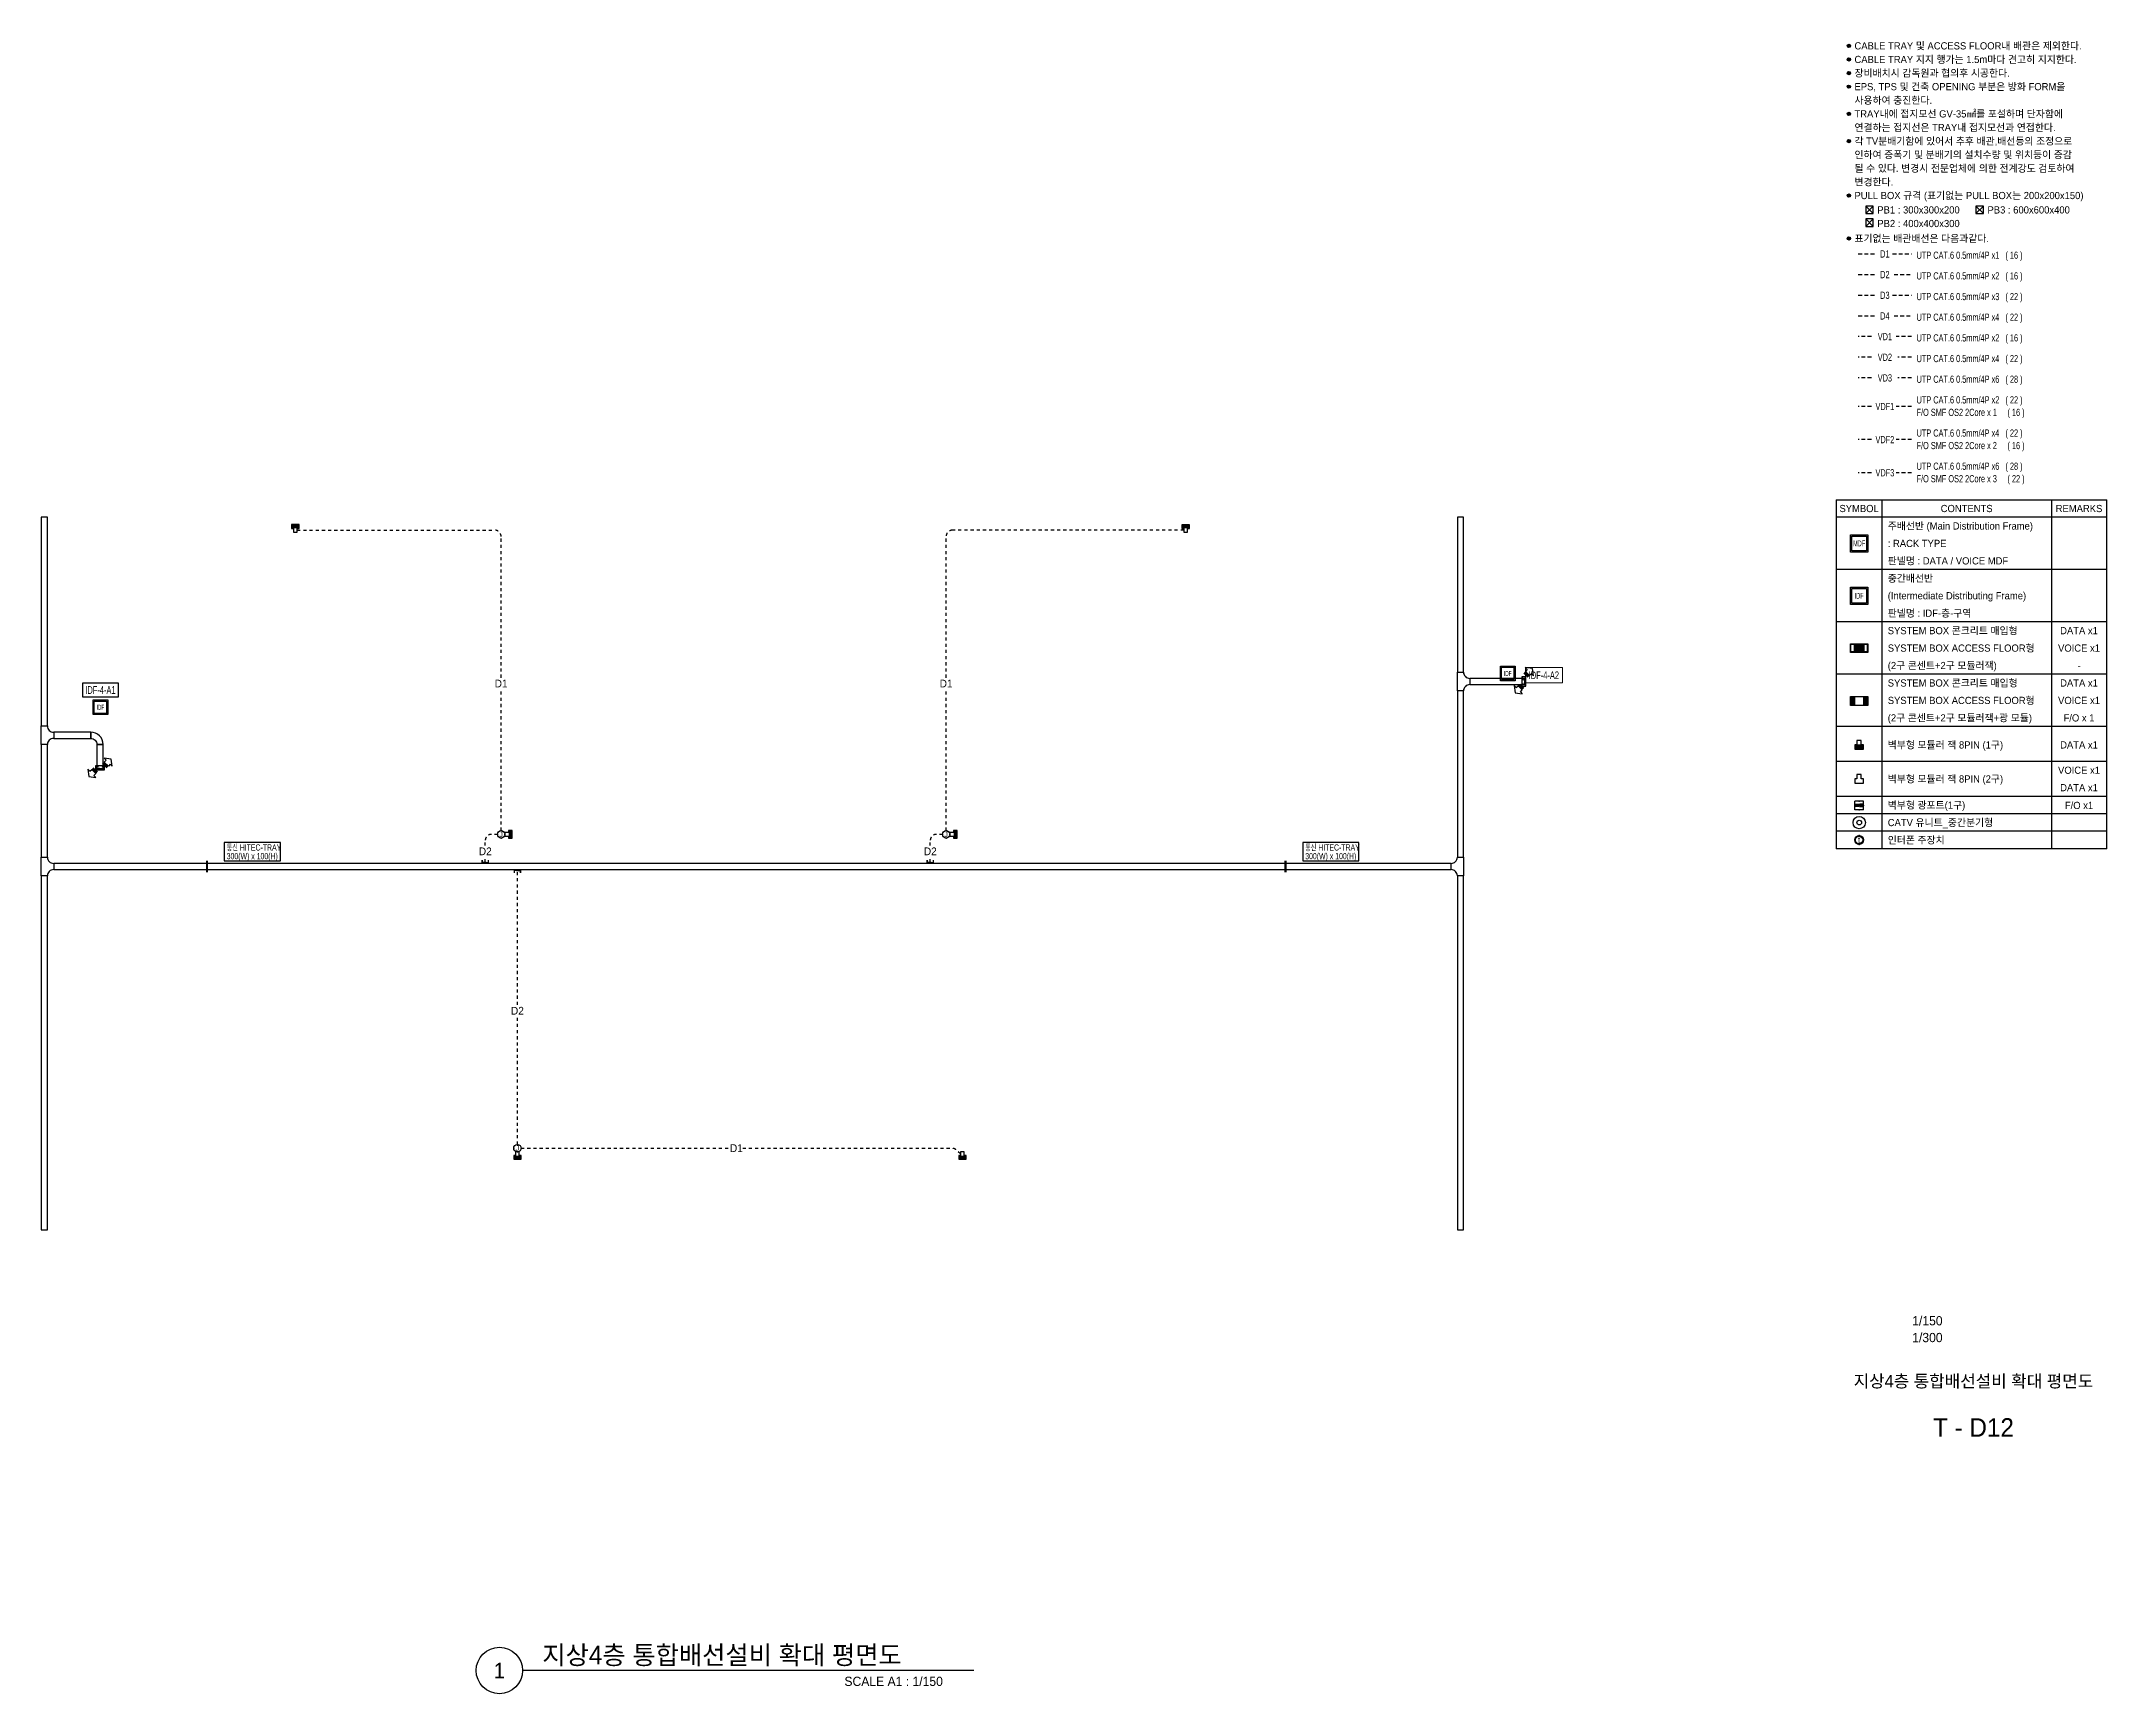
# Model space of a CAD drawing. Header units: millimetres. Extents: x 90978 to 501618, y -355196 to 882030.
# Drawn here: x 275141 to 375392, y 360825 to 441021 of the extents above; entities that cross this region are included whole.
import ezdxf
from ezdxf.enums import TextEntityAlignment as Align

# ---------------------------------------------------------------- set-up
doc = ezdxf.new("R2010")
doc.units = ezdxf.units.MM
doc.header["$LTSCALE"] = 150
doc.set_wipeout_variables(frame=1)
doc.linetypes.add('D1', pattern=[3, 1, -1, 1])
doc.linetypes.add('D2', pattern=[6.5, 2.5, -1.5, 2.5])
doc.layers.get('0').update_dxf_attribs({"lineweight": 0})
for name, color, linetype in [('------07 System Box', 6, 'Continuous'), ('------10 Telecommunication Terminal Board', 3, 'Continuous'), ('------13 Telecommunication Outlet', 3, 'Continuous'), ('------15 Interphone', 6, 'Continuous'), ('-----20 General Symbol', 3, 'Continuous'), ('-----22 Embeded in Floor', 4, 'D2'), ('-----23 Concealed or Exposed Wire', 4, 'D1'), ('-----27 Communication Cable Tray', 2, 'Continuous'), ('-----29 Cable Schedule', 1, 'Continuous'), ('-----29 Indicator', 1, 'Continuous'), ('-----30 Text', 2, 'Continuous'), ('-----41 Drawing Title', 2, 'Continuous'), ('-----42 Drawing Number', 2, 'Continuous'), ('-----43 Drawing Scale', 3, 'Continuous')]:
    doc.layers.add(name, color=color, linetype=linetype)
doc.styles.add('ELEC', font='')
doc.styles.get('ELEC').set_extended_font_data('Dotum')

# ---------------------------------------------------------------- blocks, each defined once
blk = doc.blocks.new('H11')
blk.add_circle((0, 150), 150)
at = {"color": 1}
blk.add_circle((0, 150), 129, dxfattribs=at)
for p in [(-150, 150), (0, 300), (0, 0), (150, 150)]:
    blk.add_point(p)
at = {"style": 'ELEC'}
blk.add_text('t', height=214, dxfattribs=at).set_placement((0, 150), align=Align.MIDDLE)
blk = doc.blocks.new('G15')
blk.add_lwpolyline([(-300, 600), (300, 600), (300, 0), (-300, 0)], close=True)
at = {"color": 1}
blk.add_lwpolyline([(-250, 550), (250, 550), (250, 50), (-250, 50)], close=True, dxfattribs=at)
at = {"style": 'ELEC', "width": 0.6}
blk.add_text('MDF', height=200, dxfattribs=at).set_placement((0, 300), align=Align.MIDDLE)
blk = doc.blocks.new('G12')
blk.add_lwpolyline([(-300, 600), (300, 600), (300, 0), (-300, 0)], close=True)
at = {"color": 1}
blk.add_lwpolyline([(-250, 550), (250, 550), (250, 50), (-250, 50)], close=True, dxfattribs=at)
at = {"style": 'ELEC', "width": 0.6}
blk.add_text('IDF', height=200, dxfattribs=at).set_placement((0, 300), align=Align.MIDDLE)
blk = doc.blocks.new('G02')
blk.add_lwpolyline([(150, 150), (75, 150), (75, 300), (-75, 300), (-75, 150), (-150, 150), (-150, 0), (150, 0)], close=True)
blk = doc.blocks.new('B11')
h = blk.add_hatch(color=256)
h.dxf.hatch_style = 1
h.paths.add_polyline_path([(150, 150), (-150, 150), (-150, -150), (150, -150)])
at = {"linetype": 'Continuous'}
for points in [[(300, -150), (-300, -150), (-300, 150), (300, 150)], [(-150, 150), (150, 150), (150, -150), (-150, -150)]]:
    blk.add_lwpolyline(points, close=True, dxfattribs=at)
at = {"color": 1, "linetype": 'Continuous'}
for points in [[(-280, 130), (-170, 130), (-170, -130), (-280, -130)], [(170, 130), (280, 130), (280, -130), (170, -130)]]:
    blk.add_lwpolyline(points, close=True, dxfattribs=at)
blk = doc.blocks.new('A$C5F330B5F')
blk.add_hatch(color=256).paths.add_polyline_path([(225, 0), (225, 225), (112, 225), (-225, 225), (-225, 0)])
blk.add_line((-112, 225), (112, 225))
blk.add_lwpolyline([(225, 225), (112, 225), (112, 450), (-112, 450), (-112, 225), (-225, 225), (-225, 0), (225, 0)], close=True)
blk = doc.blocks.new('A$C2c78cba1')
at = {"layer": '------07 System Box'}
h = blk.add_hatch(color=256, dxfattribs=at)
h.dxf.hatch_style = 1
h.paths.add_polyline_path([(367, 790), (56, 790), (56, 56), (367, 56)])
h = blk.add_hatch(color=256, dxfattribs=at)
h.dxf.hatch_style = 1
h.paths.add_polyline_path([(1637, 790), (1327, 790), (1327, 56), (1637, 56)])
at = {"layer": '------07 System Box', "linetype": 'Continuous'}
for points in [[(1694, 0), (0, 0), (0, 847), (1694, 847)], [(423, 847), (1270, 847), (1270, 0), (423, 0)]]:
    blk.add_lwpolyline(points, close=True, dxfattribs=at)
at = {"layer": '------07 System Box', "color": 1, "linetype": 'Continuous'}
for points in [[(56, 790), (367, 790), (367, 56), (56, 56)], [(1327, 790), (1637, 790), (1637, 56), (1327, 56)]]:
    blk.add_lwpolyline(points, close=True, dxfattribs=at)
blk = doc.blocks.new('TV1')
at = {"layer": '------13 Telecommunication Outlet'}
for radius in [150, 57.3]:
    blk.add_circle((0, 150), radius, dxfattribs=at)
blk = doc.blocks.new('광포트_1')
at = {"ltscale": 0.7}
h = blk.add_hatch(color=254, dxfattribs=at)
h.dxf.hatch_style = 1
h.paths.add_polyline_path([(44, 285), (-44, 285), (-44, 159), (44, 159)])
h.paths.add_polyline_path([(44, 141), (-44, 141), (-44, 15), (44, 15)])
at = {"linetype": 'Continuous'}
for p, q in [((-150, 300), (150, 300)), ((-150, 0), (-150, 300)), ((-150, 0), (150, 0)), ((150, 0), (150, 300))]:
    blk.add_line(p, q, dxfattribs=at)
for points in [[(-44, 159), (-44, 285), (44, 285), (44, 159)], [(-44, 141), (-44, 15), (44, 15), (44, 141)]]:
    blk.add_lwpolyline(points, close=True, dxfattribs=at)
for p in [(-150, 150), (0, 285), (0, 0), (150, 150)]:
    blk.add_point(p, dxfattribs=at)
blk = doc.blocks.new('A$C415ffab5')
at = {"layer": '-----30 Text'}
h = blk.add_hatch(color=256, dxfattribs=at)
edge = h.paths.add_edge_path()
edge.add_arc((-25020, -2850), 160, 0, 360)
h = blk.add_hatch(color=256, dxfattribs=at)
edge = h.paths.add_edge_path()
edge.add_arc((-25020, -4171), 160, 0, 360)
h = blk.add_hatch(color=256, dxfattribs=at)
edge = h.paths.add_edge_path()
edge.add_arc((-25020, -5492), 160, 0, 360)
h = blk.add_hatch(color=256, dxfattribs=at)
edge = h.paths.add_edge_path()
edge.add_arc((-25020, -6812), 160, 0, 360)
h = blk.add_hatch(color=256, dxfattribs=at)
edge = h.paths.add_edge_path()
edge.add_arc((-25020, -9454), 160, 0, 360)
h = blk.add_hatch(color=256, dxfattribs=at)
edge = h.paths.add_edge_path()
edge.add_arc((-25020, -12096), 160, 0, 360)
h = blk.add_hatch(color=256, dxfattribs=at)
edge = h.paths.add_edge_path()
edge.add_arc((-25020, -17379), 160, 0, 360)
h = blk.add_hatch(color=256, dxfattribs=at)
edge = h.paths.add_edge_path()
edge.add_arc((-25020, -21542), 160, 0, 360)
at = {"layer": '-----20 General Symbol'}
for p, q in [((-22662, -19138), (-23390, -18410)), ((-22662, -18410), (-23390, -19138)), ((-22662, -20385), (-23390, -19657)), ((-22662, -19657), (-23390, -20385)), ((-11967, -19138), (-12695, -18410)), ((-11967, -18410), (-12695, -19138))]:
    blk.add_line(p, q, dxfattribs=at)
for points in [[(-23390, -18410), (-23390, -19138), (-22662, -19138), (-22662, -18410)], [(-23390, -19657), (-23390, -20385), (-22662, -20385), (-22662, -19657)], [(-12695, -18410), (-12695, -19138), (-11967, -19138), (-11967, -18410)]]:
    blk.add_lwpolyline(points, close=True, dxfattribs=at)
at = {"layer": '-----22 Embeded in Floor'}
for p, q in [((-24123, -23048), (-22389, -23048)), ((-20794, -23048), (-18940, -23048)), ((-24123, -25054), (-22388, -25054)), ((-20641, -25054), (-18940, -25054)), ((-24123, -27060), (-22389, -27060)), ((-20794, -27060), (-18940, -27060)), ((-24123, -29066), (-22388, -29066)), ((-20641, -29066), (-18940, -29066)), ((-22839, -31072), (-24123, -31072)), ((-18940, -31072), (-20440, -31072)), ((-22837, -33078), (-24123, -33078)), ((-18940, -33078), (-20287, -33078)), ((-22837, -35084), (-24123, -35084)), ((-18940, -35084), (-20287, -35084)), ((-22839, -37855), (-24123, -37855)), ((-18940, -37855), (-20440, -37855)), ((-22839, -41074), (-24123, -41074)), ((-18940, -41074), (-20440, -41074)), ((-22839, -44293), (-24123, -44293)), ((-18940, -44293), (-20440, -44293))]:
    blk.add_line(p, q, dxfattribs=at)
at = {"layer": '-----29 Cable Schedule', "color": 3}
for p, q in [((-26250, -46912), (0, -46912)), ((-26250, -46912), (-26250, -80783)), ((0, -80783), (0, -46912)), ((0, -48606), (-26250, -48606)), ((0, -80783), (-26250, -80783))]:
    blk.add_line(p, q, dxfattribs=at)
at = {"layer": '-----29 Cable Schedule'}
for p, q in [((-21819, -46912), (-21819, -48606)), ((-5372, -46912), (-5372, -48606)), ((-21819, -48606), (-21819, -80783)), ((-5372, -48606), (-5372, -80783)), ((0, -53687), (-26250, -53687)), ((0, -58767), (-26250, -58767)), ((0, -63848), (-26250, -63848)), ((0, -68929), (-26250, -68929)), ((0, -72316), (-26250, -72316)), ((0, -75703), (-26250, -75703)), ((0, -77396), (-26250, -77396)), ((0, -79090), (-26250, -79090)), ((0, -80783), (-26250, -80783))]:
    blk.add_line(p, q, dxfattribs=at)
at = {"layer": '-----30 Text'}
for centre in [(-25020, -2850), (-25020, -4171), (-25020, -5492), (-25020, -6812), (-25020, -9454), (-25020, -12096), (-25020, -17379), (-25020, -21542)]:
    blk.add_circle(centre, 160, dxfattribs=at)
for p in [(-24860, -2850), (-24860, -4171), (-24860, -5492), (-24860, -6812), (-24860, -9454), (-24860, -12096), (-24860, -17379), (-24860, -21542)]:
    blk.add_point(p, dxfattribs=at)
at = {"layer": '------07 System Box', "xscale": 2.822580634535418, "yscale": 2.822580634535418, "zscale": 2.822580634535418}
blk.add_blockref('B11', (-24034, -61308), dxfattribs=at)
at = {"layer": '------10 Telecommunication Terminal Board', "xscale": 2.822580634535418, "yscale": 2.822580634535418, "zscale": 2.822580634535418}
for name, p in [('G15', (-24034, -51993)), ('G12', (-24034, -57074))]:
    blk.add_blockref(name, p, dxfattribs=at)
at = {"layer": '------13 Telecommunication Outlet'}
for name, p, xscale, yscale, zscale in [('A$C5F330B5F', (-24034, -71130), 1.881720423023612, 1.881720423023612, 1.881720423023612), ('G02', (-24034, -74433), 2.822580634535418, 2.822580634535418, 2.822580634535418), ('TV1', (-24020, -78851), 4, 4, 4)]:
    blk.add_blockref(name, p, dxfattribs=dict(at, xscale=xscale, yscale=yscale, zscale=zscale))
at = {"layer": '------13 Telecommunication Outlet', "xscale": 2.822580634535246, "yscale": 2.822580634535246, "zscale": 2.822580634535246, "rotation": 90}
blk.add_blockref('광포트_1', (-23611, -76575), dxfattribs=at)
at = {"layer": '------15 Interphone', "xscale": 2.822580634535418, "yscale": 2.822580634535418, "zscale": 2.822580634535418}
blk.add_blockref('H11', (-24034, -80360), dxfattribs=at)
blk.add_blockref('A$C2c78cba1', (-24881, -66868))
at = {"layer": '-----22 Embeded in Floor', "style": 'ELEC', "width": 0.7}
for s, p in [('D1', (-21532, -23048)), ('D2', (-21532, -25054)), ('D3', (-21532, -27060)), ('D4', (-21532, -29066)), ('VD1', (-21532, -31072)), ('VD2', (-21532, -33078)), ('VD3', (-21532, -35084)), ('VDF1', (-21532, -37855)), ('VDF2', (-21532, -41074)), ('VDF3', (-21532, -44293))]:
    blk.add_text(s, height=700, dxfattribs=at).set_placement(p, align=Align.MIDDLE_CENTER)
at = {"layer": '-----29 Cable Schedule', "color": 2, "style": 'ELEC'}
for s, p in [('SYMBOL', (-24034, -47759)), ('CONTENTS', (-13595, -47759)), ('REMARKS', (-2686, -47759))]:
    blk.add_text(s, height=700, dxfattribs=at).set_placement(p, align=Align.MIDDLE)
at = {"layer": '-----30 Text', "style": 'ELEC'}
for s, p in [('CABLE TRAY 및 ACCESS FLOOR내 배관은 제외한다.', (-24485, -2850)), ('CABLE TRAY 지지 행가는 1.5m마다 견고히 지지한다.', (-24485, -4171)), ('장비배치시 감독원과 협의후 시공한다.', (-24485, -5492)), ('사용하여 충진한다.', (-24485, -8133)), ('EPS, TPS 및 건축 OPENING 부분은 방화 FORM을', (-24485, -6812)), ('TRAY내에 접지모선 GV-35㎟를 포설하며 단자함에', (-24485, -9454)), ('각 TV분배기함에 있어서 추후 배관,배선등의 조정으로', (-24485, -12096)), ('연결하는 접지선은 TRAY내 접지모선과 연접한다.', (-24485, -10775)), ('인하여 증폭기 및 분배기의 설치수량 및 위치등이 증감', (-24485, -13417)), ('될 수 있다. 변경시 전문업체에 의한 전계강도 검토하여', (-24485, -14738)), ('변경한다.', (-24485, -16059)), ('PULL BOX 규격 (표기없는 PULL BOX는 200x200x150)', (-24485, -17379)), ('PB1 : 300x300x200', (-22265, -18774)), ('PB2 : 400x400x300', (-22265, -20095)), ('PB3 : 600x600x400', (-11570, -18774)), ('표기없는 배관배선은 다음과같다.', (-24485, -21542)), ('주배선반 (Main Distribution Frame)', (-21254, -49453)), (': RACK TYPE', (-21254, -51146)), ('중간배선반', (-21254, -54533)), ('판넬명 : DATA / VOICE MDF', (-21254, -52840)), ('(Intermediate Distributing Frame)', (-21254, -56227)), ('판넬명 : IDF-층-구역', (-21254, -57921)), ('SYSTEM BOX 콘크리트 매입형', (-21254, -59614)), ('SYSTEM BOX ACCESS FLOOR형', (-21254, -61308)), ('(2구 콘센트+2구 모듈러잭)', (-21254, -63001)), ('SYSTEM BOX 콘크리트 매입형', (-21254, -64695)), ('SYSTEM BOX ACCESS FLOOR형', (-21254, -66388)), ('(2구 콘센트+2구 모듈러잭+광 모듈)', (-21254, -68082)), ('벽부형 모듈러 잭 8PIN (1구)', (-21254, -70706)), ('벽부형 모듈러 잭 8PIN (2구)', (-21254, -74009)), ('벽부형 광포트(1구)', (-21254, -76550)), ('CATV 유니트_중간분기형', (-21254, -78243)), ('인터폰 주장치', (-21254, -79937))]:
    blk.add_text(s, height=700, dxfattribs=at).set_placement(p, align=Align.MIDDLE_LEFT)
at = {"layer": '-----30 Text', "style": 'ELEC', "width": 0.7}
for s, p in [('UTP CAT.6 0.5mm/4P x1   ( 16 )', (-18456, -23173)), ('UTP CAT.6 0.5mm/4P x2   ( 16 )', (-18456, -25179)), ('UTP CAT.6 0.5mm/4P x3   ( 22 )', (-18456, -27185)), ('UTP CAT.6 0.5mm/4P x4   ( 22 )', (-18456, -29191)), ('UTP CAT.6 0.5mm/4P x2   ( 16 )', (-18456, -31197)), ('UTP CAT.6 0.5mm/4P x4   ( 22 )', (-18456, -33203)), ('UTP CAT.6 0.5mm/4P x6   ( 28 )', (-18456, -35209)), ('UTP CAT.6 0.5mm/4P x2   ( 22 )', (-18456, -37215)), ('F/O SMF OS2 2Core x 1', (-18456, -38428)), ('( 16 )', (-9631, -38429)), ('UTP CAT.6 0.5mm/4P x4   ( 22 )', (-18456, -40434)), ('F/O SMF OS2 2Core x 2', (-18456, -41647)), ('( 16 )', (-9631, -41648)), ('UTP CAT.6 0.5mm/4P x6   ( 28 )', (-18456, -43653)), ('F/O SMF OS2 2Core x 3', (-18456, -44866)), ('( 22 )', (-9631, -44867))]:
    blk.add_text(s, height=700, dxfattribs=at).set_placement(p, align=Align.MIDDLE_LEFT)
at = {"layer": '-----30 Text', "style": 'ELEC'}
for s, p in [('DATA x1', (-2686, -59614)), ('VOICE x1', (-2686, -61308)), ('-', (-2686, -63001)), ('VOICE x1', (-2686, -66388)), ('DATA x1', (-2686, -64695)), ('F/O x 1', (-2686, -68082)), ('DATA x1', (-2686, -70706)), ('VOICE x1', (-2686, -73162)), ('DATA x1', (-2686, -74856)), ('F/O x1', (-2686, -76580))]:
    blk.add_text(s, height=700, dxfattribs=at).set_placement(p, align=Align.MIDDLE_CENTER)
blk = doc.blocks.new('O08')
blk.add_hatch(color=256).paths.add_polyline_path([(120, 51), (-120, 51), (-120, 0), (120, 0)])
blk.add_lwpolyline([(120, 127.5), (120, 0), (-120, 0), (-120, 127.5), (-120, 51), (120, 51)])
blk = doc.blocks.new('G01')
blk.add_hatch(color=256).paths.add_polyline_path([(150, 150), (75, 150), (-75, 150), (-150, 150), (-150, 0), (150, 0)])
blk.add_blockref('G02', (0, 0))
blk = doc.blocks.new('O04')
blk.add_circle((0, 0), 150)
for p in [(-150, 0), (0, 150), (150, 0), (0, -150)]:
    blk.add_point(p)
at = {"style": 'ELEC'}
blk.add_text('J', height=214, dxfattribs=at).set_placement((0, 0), align=Align.MIDDLE)
blk = doc.blocks.new('O03')
at = {"linetype": 'Continuous'}
for p, q in [((-101, 101), (101, -101)), ((-74, 127), (127, -74)), ((-48, 154), (154, -48)), ((-27, 366), (69, 270)), ((-27, 366), (321, 321)), ((69, 270), (-21, 180)), ((-21, 180), (180, -21)), ((270, 69), (180, -21)), ((270, 69), (366, -27)), ((321, 321), (366, -27))]:
    blk.add_line(p, q, dxfattribs=at)

msp = doc.modelspace()

# ---------------------------------------------------------------- linework, layer by layer
at = {"layer": '-----23 Concealed or Exposed Wire'}
for p, q in [((287560.91651, 417291.96312), (297160, 417291.96312)), ((330596.76709, 417291.86898), (319360, 417291.86898)), ((297460, 410133.48281), (297460, 416991.96312)), ((319060, 410133.43574), (319060, 416991.86898)), ((297460, 402712.27285), (297460, 409570.21958)), ((319060, 402712.27285), (319060, 409570.17251)), ((296690.00237, 401988.4591), (296690.00237, 402232.27285)), ((297280, 402532.27285), (296990.00237, 402532.27285)), ((318290.00237, 401988.4591), (318290.00237, 402232.27285)), ((318880, 402532.27285), (318590.00237, 402532.27285)), ((296690.00237, 401181.9157), (296690.00237, 401425.19587)), ((318290.00237, 401181.9157), (318290.00237, 401425.19587)), ((298248.75152, 394252.65716), (298248.75152, 400820.7157)), ((298248.75152, 387481.86898), (298248.75152, 393689.39393)), ((298428.75152, 387301.86898), (308494.45255, 387301.86898)), ((309184.41184, 387301.86898), (319331.54874, 387301.86898)), ((319758.75152, 387031.86898), (319526.19028, 387230.15535))]:
    msp.add_line(p, q, dxfattribs=at)
for centre, start, end in [((297160, 416991.96312), 0, 90), ((319360, 416991.86898), 90, 180), ((296990.00237, 402232.27285), 90, 180), ((318590.00237, 402232.27285), 90, 180), ((319331.54874, 387001.86898), 49.5484249973, 90)]:
    msp.add_arc(centre, 300, start, end, dxfattribs=at)
at = {"layer": '-----27 Communication Cable Tray', "elevation": 0}
for points in [[(275140.52272, 417930.06611), (275140.52272, 407791.35991), (275440.52272, 407791.35991), (275440.52272, 417930.06611)], [(343874.07823, 417930.06611), (343874.07823, 410400.18367), (344174.07823, 410400.18367), (344174.07823, 417930.06611)], [(347200.00158, 410100.18367), (344474.07823, 410100.18367), (344474.07823, 409800.18367), (347200.00158, 409800.18367)], [(344174.07823, 401420.72084), (344174.07823, 409500.18367), (343874.07823, 409500.18367), (343874.07823, 401420.72084)], [(277540.52272, 407491.35991), (275740.52272, 407491.35991), (275740.52272, 407191.35991), (277540.52272, 407191.35991)], [(275140.52272, 406891.35991), (275140.52272, 401420.72084), (275440.52272, 401420.72084), (275440.52272, 406891.35991)], [(277840.52272, 406891.35991), (277840.52272, 405661.8754), (278140.52272, 405661.8754), (278140.52272, 406891.35991)], [(275740.52272, 400820.72084), (343574.07823, 400820.7157), (343574.07823, 401120.7157), (275740.52272, 401120.72084)], [(275140.52272, 400520.72084), (275140.52272, 383330.74926), (275440.52272, 383330.74926), (275440.52272, 400520.72084)], [(344174.07823, 383330.74926), (344174.07823, 400520.72084), (343874.07823, 400520.72084), (343874.07823, 383330.74926)]]:
    msp.add_lwpolyline(points, close=True, dxfattribs=at)
for points in [[(344174.07823, 409500.18367), (343874.07823, 409500.18367), (343874.07823, 409500.18367), (343874.07823, 410400.18367), (344174.07823, 410400.18367, 0.4142135624), (344474.07823, 410100.18367), (344474.07823, 409800.18367), (344474.07823, 409800.18367, 0.4142135624)], [(275440.52272, 406891.35991), (275140.52272, 406891.35991), (275140.52272, 406891.35991), (275140.52272, 407791.35991), (275440.52272, 407791.35991, 0.4142135624), (275740.52272, 407491.35991), (275740.52272, 407191.35991), (275740.52272, 407191.35991, 0.4142135624)], [(277540.52272, 407191.35991), (277540.52272, 407191.35991, -0.4142135624), (277840.52272, 406891.35991), (277840.52272, 406891.35991), (278140.52272, 406891.35991, 0.4142135624), (277540.52272, 407491.35991)], [(275440.52272, 400520.72084), (275140.52272, 400520.72084), (275140.52272, 400520.72084), (275140.52272, 401420.72084), (275440.52272, 401420.72084, 0.4142135624), (275740.52272, 401120.72084), (275740.52272, 400820.72084), (275740.52272, 400820.72084, 0.4142135624)], [(343874.07823, 401420.72084), (344174.07823, 401420.72084), (344174.07823, 401420.72084), (344174.07823, 400520.72084), (343874.07823, 400520.72084, 0.4142135624), (343574.07823, 400820.72084), (343574.07823, 401120.72084), (343574.07823, 401120.72084, 0.4142135624)]]:
    msp.add_lwpolyline(points, format="xyb", close=True, dxfattribs=at)
at = {"layer": '-----27 Communication Cable Tray', "color": 1}
msp.add_lwpolyline([(347000.00158, 409725.18367), (347200.00158, 409725.18367), (347200.00158, 410175.18367), (347000.00158, 410175.18367), (347000.00158, 409725.18367)], dxfattribs=at)
at = {"layer": '-----27 Communication Cable Tray', "color": 1, "linetype": 'D1'}
for points in [[(347000.00158, 409725.18367), (347200.00158, 410175.18367)], [(347000.00158, 410175.18367), (347200.00158, 409725.18367)]]:
    msp.add_lwpolyline(points, dxfattribs=at)
at = {"layer": '-----27 Communication Cable Tray'}
for points in [[(347050.00158, 409850.18367), (347050.00158, 409800.18367), (347150.00158, 409800.18367), (347150.00158, 410100.18367), (347050.00158, 410100.18367), (347050.00158, 410050.18367)], [(347150.00158, 409775.18367), (347200.00158, 409775.18367), (347200.00158, 410125.18367), (347150.00158, 410125.18367), (347150.00158, 409775.18367)]]:
    msp.add_lwpolyline(points, dxfattribs=at)
at = {"layer": '-----27 Communication Cable Tray', "color": 1, "elevation": 0}
msp.add_lwpolyline([(277765.52387, 405861.8709), (277765.52387, 405661.8709), (278215.52387, 405661.8709), (278215.52387, 405861.8709), (277765.52387, 405861.8709)], dxfattribs=at)
at = {"layer": '-----27 Communication Cable Tray', "color": 1, "linetype": 'D1', "elevation": 0}
for points in [[(277765.52387, 405861.8709), (278215.52387, 405661.8709)], [(278215.52387, 405861.8709), (277765.52387, 405661.8709)]]:
    msp.add_lwpolyline(points, dxfattribs=at)
at = {"layer": '-----27 Communication Cable Tray', "elevation": 0}
for points in [[(277815.52387, 405711.8709), (277815.52387, 405661.8709), (278165.52387, 405661.8709), (278165.52387, 405711.8709), (277815.52387, 405711.8709)], [(277890.52387, 405811.8709), (277840.52387, 405811.8709), (277840.52387, 405711.8709), (278140.52387, 405711.8709), (278140.52387, 405811.8709), (278090.52387, 405811.8709)]]:
    msp.add_lwpolyline(points, dxfattribs=at)
at = {"layer": '-----41 Drawing Title', "color": 7}
msp.add_line((320400.89342, 361950), (298499.10658, 361950), dxfattribs=at)
msp.add_circle((297374.10658, 361950), 1125, dxfattribs=at)
at = {"color": 1, "elevation": 0}
msp.add_lwpolyline([(347173.212, 409882.50871), (348972.837, 409882.50871), (348972.837, 410625.00871), (347173.212, 410625.00871)], close=True, dxfattribs=at)

# ---------------------------------------------------------------- block references
at = {"layer": '------10 Telecommunication Terminal Board', "xscale": 1.2, "yscale": 1.2, "zscale": 1.2}
for p in [(346322.35733, 409980.00871), (278011.9868, 408341.87155)]:
    msp.add_blockref('G12', p, dxfattribs=at)
at = {"layer": '------13 Telecommunication Outlet', "xscale": 1.2, "yscale": 1.2, "zscale": 1.2}
for p, rotation in [((287470.91651, 417561.96312), 180), ((330686.76709, 417561.86898), 180), ((298000, 402532.27285), 90), ((319600, 402532.27285), 89.99999999999999)]:
    msp.add_blockref('G01', p, dxfattribs=dict(at, rotation=rotation))
for p in [(298248.75152, 386761.86898), (319848.75152, 386761.86898)]:
    msp.add_blockref('G01', p, dxfattribs=at)
at = {"layer": '-----20 General Symbol', "xscale": 1.2, "yscale": 1.2, "zscale": 1.2}
for p in [(297460, 402532.27285), (319060, 402532.27285), (298248.75152, 387301.86898)]:
    msp.add_blockref('O04', p, dxfattribs=at)
at = {"layer": '-----23 Concealed or Exposed Wire', "xscale": 1.199999999953434, "yscale": 1.199999999953434, "zscale": 1.199999999953434}
for p in [(296690.00237, 401120.7157), (318290.00237, 401120.7157)]:
    msp.add_blockref('O08', p, dxfattribs=at)
at = {"layer": '-----23 Concealed or Exposed Wire', "xscale": 1.199999999953434, "yscale": 1.199999999953434, "zscale": 1.199999999953434, "rotation": 180}
msp.add_blockref('O08', (298248.75152, 400820.7157), dxfattribs=at)
at = {"layer": '-----27 Communication Cable Tray', "xscale": -1}
for p, rotation in [((347200.00079, 410259.7384), 270), ((347000.00079, 409725.18367), 90), ((278215.52193, 405861.8754, 0), 270), ((277765.52193, 405661.8754, 0), 90)]:
    msp.add_blockref('O03', p, dxfattribs=dict(at, rotation=rotation))
at = {"xscale": 0.4999999999999996, "yscale": 0.4999999999999996, "zscale": 0.4999999999999996}
msp.add_blockref('A$C415ffab5', (375391.57699, 442225.91579), dxfattribs=at)

# ---------------------------------------------------------------- texts
at = {"layer": '------10 Telecommunication Terminal Board', "style": 'ELEC', "width": 0.7}
msp.add_text('IDF-4-A2', height=375, dxfattribs=at).set_placement((348073.0245, 410253.75871), align=Align.MIDDLE_CENTER)
at = {"layer": '-----22 Embeded in Floor', "style": 'ELEC'}
for s, p in [('D1', (297460, 409852.11798)), ('D1', (319060, 409852.07091)), ('D2', (296690.00237, 401707.09427)), ('D2', (318290.00237, 401707.09427)), ('D2', (298248.75152, 393971.29234, 0)), ('D1', (308880.15013, 387301.86898))]:
    msp.add_text(s, height=375, dxfattribs=at).set_placement(p, align=Align.MIDDLE_CENTER)
at = {"layer": '-----41 Drawing Title', "style": 'ELEC'}
msp.add_text('지상4층 통합배선설비 확대 평면도', height=600, dxfattribs=at).set_placement((368925, 375995.00064), align=Align.MIDDLE_CENTER)
at = {"layer": '-----41 Drawing Title', "color": 2, "style": 'ELEC'}
msp.add_text('지상4층 통합배선설비 확대 평면도', height=900, dxfattribs=at).set_placement((299457.68319, 362250))
at = {"layer": '-----41 Drawing Title', "color": 7, "style": 'ELEC'}
msp.add_text('1', height=750, dxfattribs=at).set_placement((297374.10658, 361950), align=Align.MIDDLE)
at = {"layer": '-----41 Drawing Title', "style": 'ELEC'}
msp.add_text('SCALE A1 : 1/150', height=450, dxfattribs=at).set_placement((318900.89342, 361200), align=Align.RIGHT)
at = {"layer": '-----42 Drawing Number', "style": 'ELEC'}
msp.add_text('T - D12', height=900, dxfattribs=at).set_placement((368925, 373745.00064), align=Align.MIDDLE_CENTER)
at = {"layer": '-----43 Drawing Scale', "style": 'ELEC'}
for s, p in [('1/150', (366689.51153, 378925.00064)), ('1/300', (366689.51153, 378110.00064))]:
    msp.add_text(s, height=450, dxfattribs=at).set_placement(p, align=Align.MIDDLE_CENTER)

# ---------------------------------------------------------------- next in the draw order: wipeouts: each hides what was drawn before it
at = {"color": 1}
msp.add_wipeout([(277132.02751, 409211.87155), (278891.9461, 409211.87155), (278891.9461, 409861.87155), (277132.02751, 409861.87155)], dxfattribs=at).translate(0, 0, 0)
for points in [[(284019.06097, 401250.50602), (286748.97956, 401250.50602), (286748.97956, 402130.50602), (284019.06097, 402130.50602)], [(336369.06097, 401250.50602), (339098.97956, 401250.50602), (339098.97956, 402130.50602), (336369.06097, 402130.50602)]]:
    msp.add_wipeout(points, dxfattribs=at)

# ---------------------------------------------------------------- next in the draw order: linework, layer by layer
at = {"layer": '------10 Telecommunication Terminal Board', "color": 1, "elevation": 0}
for points in [[(277132.02751, 409211.87155), (278891.9461, 409211.87155), (278891.9461, 409861.87155), (277132.02751, 409861.87155)], [(284019.06097, 401250.50602), (286748.97956, 401250.50602), (286748.97956, 402130.50602), (284019.06097, 402130.50602)], [(336369.06097, 401250.50602), (339098.97956, 401250.50602), (339098.97956, 402130.50602), (336369.06097, 402130.50602)]]:
    msp.add_lwpolyline(points, close=True, dxfattribs=at)
at = {"layer": '-----29 Indicator', "elevation": 0}
for points in [[(284019.06097, 401805.50602, 0, 0, 0), (283181.01297, 401804.98241, 0, 0, 0), (283181.01297, 401255.17921, 100, 100, 0), (283181.01297, 400694.26635, 100, 100, 0)], [(336369.06097, 401805.50602, 0, 0, 0), (335531.01297, 401804.98241, 0, 0, 0), (335531.01297, 401255.17921, 100, 100, 0), (335531.01297, 400694.26635, 100, 100, 0)]]:
    msp.add_lwpolyline(points, format="xyseb", dxfattribs=at)

# ---------------------------------------------------------------- next in the draw order: texts
at = {"layer": '------10 Telecommunication Terminal Board', "style": 'ELEC', "width": 0.7}
msp.add_text('IDF-4-A1', height=375, dxfattribs=at).set_placement((278011.9868, 409536.87155, 0), align=Align.MIDDLE_CENTER)
for s, p in [('통신 HITEC-TRAY', (284139.02027, 401895.50602)), ('통신 HITEC-TRAY', (336489.02027, 401895.50602)), ('300(W) x 100(H)', (284139.02027, 401475.50602)), ('300(W) x 100(H)', (336489.02027, 401475.50602))]:
    msp.add_text(s, height=300, dxfattribs=at).set_placement(p, align=Align.MIDDLE_LEFT)

doc.saveas('drawing.dxf')
